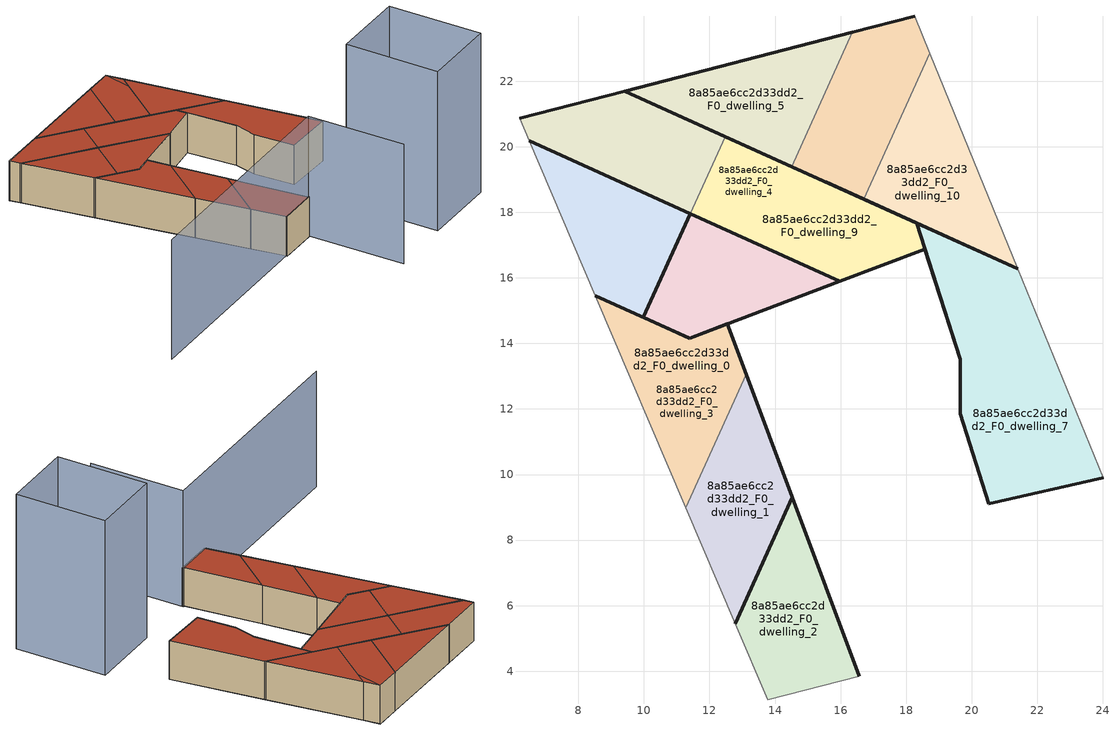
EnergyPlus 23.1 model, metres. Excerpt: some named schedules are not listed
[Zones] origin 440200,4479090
8a85ae6cc2d33dd2_F0_dwelling_0
 floor ground (EU_floor_Construction): 9.98,14.8 11.41,17.96 6.5,20.18 8.51,15.46 z0; 11.28,8.99 13.11,13.06 12.54,14.59 11.39,14.16 11.38,14.16 9.98,14.8 8.51,15.46 z0; 11.39,14.16 9.98,14.8 11.38,14.16 z0; 15.98,15.9 11.41,17.96 9.98,14.8 11.39,14.16 12.54,14.59 z0
 wall outside (EU_wall_Construction): 8.51,15.46 11.39,14.16 12.54,14.59 13.11,13.06 z0:3
 wall adiabatic (EU_wall_Construction): 11.28,8.99 8.51,15.46 z0:3
 wall to 8a85ae6cc2d33dd2_F0_dwelling_1 (EU_wall_Construction): 13.11,13.06 11.28,8.99 z0:3
 roof outside (EU_roof_Construction): 12.54,14.59 13.11,13.06 11.28,8.99 8.51,15.46 9.98,14.8 11.38,14.16 11.39,14.16 z3; 11.41,17.96 9.98,14.8 8.51,15.46 6.5,20.18 z3; 11.38,14.16 9.98,14.8 11.39,14.16 z3; 15.98,15.9 12.54,14.59 11.39,14.16 9.98,14.8 11.41,17.96 z3
8a85ae6cc2d33dd2_F0_dwelling_1
 floor ground (EU_floor_Construction): 12.78,5.45 14.52,9.3 13.11,13.06 11.28,8.99 z0
 wall outside (EU_wall_Construction): 13.11,13.06 14.52,9.3 12.79,5.45 z0:3
 wall adiabatic (EU_wall_Construction): 12.78,5.45 11.28,8.99 z0:3
 roof outside (EU_roof_Construction): 13.11,13.06 14.52,9.3 12.78,5.45 11.28,8.99 z3
8a85ae6cc2d33dd2_F0_dwelling_10
 floor ground (EU_floor_Construction): 21.4,16.28 18.72,22.85 16.71,18.4 15.55,18.93 z0
 wall outside (EU_wall_Construction): 21.4,16.28 15.55,18.93 16.71,18.4 z0:3
 wall adiabatic (EU_wall_Construction): 18.72,22.85 21.4,16.28 z0:3
 wall to 8a85ae6cc2d33dd2_F0_dwelling_9 (EU_wall_Construction): 16.71,18.4 18.72,22.85 z0:3
 roof outside (EU_roof_Construction): 18.72,22.85 21.4,16.28 15.55,18.93 16.71,18.4 z3
8a85ae6cc2d33dd2_F0_dwelling_2
 floor ground (EU_floor_Construction): 16.57,3.85 14.52,9.3 12.78,5.45 13.78,3.13 z0
 wall outside (EU_wall_Construction): 12.79,5.45 14.52,9.3 16.57,3.85 z0:3
 wall adiabatic (EU_wall_Construction): 16.57,3.85 13.78,3.13 12.78,5.45 z0:3
 roof outside (EU_roof_Construction): 14.52,9.3 16.57,3.85 13.78,3.13 12.78,5.45 z3
8a85ae6cc2d33dd2_F0_dwelling_3
 floor ground (EU_floor_Construction): 9.98,14.8 11.31,17.74 11.41,17.96 6.5,20.18 8.51,15.46 z0; 11.28,8.99 13.11,13.06 12.54,14.59 11.39,14.16 9.98,14.8 8.51,15.46 z0; 11.42,17.96 12.48,20.31 9.41,21.7 6.2,20.87 6.5,20.18 11.41,17.96 z0
 wall outside (EU_wall_Construction): 6.5,20.18 11.41,17.96 9.98,14.8 z0:3
 wall adiabatic (EU_wall_Construction): 9.98,14.8 8.51,15.46 6.5,20.18 z0:3
 roof outside (EU_roof_Construction): 12.54,14.59 13.11,13.06 11.28,8.99 8.51,15.46 9.98,14.8 11.39,14.16 z3; 11.41,17.96 11.31,17.74 9.98,14.8 8.51,15.46 6.5,20.18 z3; 12.48,20.31 11.42,17.96 11.41,17.96 6.5,20.18 6.2,20.87 9.41,21.7 z3
8a85ae6cc2d33dd2_F0_dwelling_4
 floor ground (EU_floor_Construction): 11.28,8.99 13.11,13.06 12.54,14.59 11.39,14.16 11.38,14.16 9.98,14.8 8.51,15.46 z0; 11.39,14.16 9.98,14.8 11.38,14.16 z0; 15.98,15.9 11.42,17.96 11.41,17.96 9.98,14.8 11.39,14.16 12.54,14.59 z0; 19.65,13.52 18.33,17.67 18.32,17.67 12.48,20.31 11.42,17.96 15.98,15.9 18.57,16.88 z0; 11.42,17.96 12.48,20.31 11.41,17.96 z0; 12.48,20.31 9.41,21.7 6.2,20.87 6.5,20.18 11.41,17.96 z0
 wall outside (EU_wall_Construction): 11.39,14.16 9.98,14.8 11.41,17.96 15.98,15.9 11.39,14.16 z0:3
 roof outside (EU_roof_Construction): 11.38,14.16 9.98,14.8 11.39,14.16 z3; 12.54,14.59 13.11,13.06 11.28,8.99 8.51,15.46 9.98,14.8 11.38,14.16 11.39,14.16 z3; 15.98,15.9 12.54,14.59 11.39,14.16 9.98,14.8 11.41,17.96 11.42,17.96 z3; 12.48,20.31 11.41,17.96 6.5,20.18 6.2,20.87 9.41,21.7 z3; 12.48,20.31 11.42,17.96 11.41,17.96 z3; 18.33,17.67 19.65,13.52 18.57,16.88 15.98,15.9 11.42,17.96 12.48,20.31 18.32,17.67 z3
8a85ae6cc2d33dd2_F0_dwelling_5
 floor ground (EU_floor_Construction): 11.41,17.96 12.48,20.31 9.41,21.7 6.2,20.87 6.5,20.18 z0; 9.98,14.8 11.41,17.96 6.5,20.18 8.51,15.46 z0; 15.98,15.9 11.42,17.96 11.41,17.96 9.98,14.8 11.39,14.16 z0; 14.5,19.4 16.35,23.49 9.41,21.7 12.48,20.31 z0; 11.42,17.96 12.48,20.31 11.41,17.96 z0
 wall outside (EU_wall_Construction): 11.42,17.96 6.5,20.18 / 6.2,20.87 9.41,21.7 12.48,20.31 z0:3
 wall adiabatic (EU_wall_Construction): 6.5,20.18 6.2,20.87 z0:3
 wall to 8a85ae6cc2d33dd2_F0_dwelling_6 (EU_wall_Construction): 12.48,20.31 11.42,17.96 z0:3
 roof outside (EU_roof_Construction): 11.41,17.96 9.98,14.8 8.51,15.46 6.5,20.18 z3; 12.48,20.31 11.41,17.96 6.5,20.18 6.2,20.87 9.41,21.7 z3; 15.98,15.9 11.39,14.16 9.98,14.8 11.41,17.96 11.42,17.96 z3; 16.35,23.49 14.5,19.4 12.48,20.31 9.41,21.7 z3; 12.48,20.31 11.87,18.95 11.42,17.96 11.41,17.96 z3
8a85ae6cc2d33dd2_F0_dwelling_6
 floor ground (EU_floor_Construction): 15.98,15.9 11.42,17.96 11.41,17.96 9.98,14.8 11.38,14.16 11.39,14.16 z0; 18.57,16.88 12.4,20.13 11.42,17.96 15.98,15.9 z0; 18.33,17.67 16.71,18.4 18.32,17.67 z0; 19.65,13.52 18.33,17.67 18.32,17.67 15.43,18.98 14.5,19.4 12.48,20.31 12.4,20.13 18.57,16.88 z0; 18.32,17.67 16.71,18.4 15.43,18.98 z0; 16.71,18.4 18.72,22.85 18.26,23.98 16.35,23.49 14.5,19.4 15.43,18.98 z0; 14.5,19.4 16.35,23.49 9.41,21.7 12.4,20.13 12.48,20.31 z0
 wall outside (EU_wall_Construction): 12.48,20.31 18.32,17.67 18.33,17.67 19.65,13.52 18.58,16.88 15.98,15.9 11.42,17.96 z0:3
 roof outside (EU_roof_Construction): 15.98,15.9 11.39,14.16 11.38,14.16 9.98,14.8 11.41,17.96 11.42,17.96 z3; 18.33,17.67 19.65,13.52 18.57,16.88 15.98,15.9 11.42,17.96 12.48,20.31 14.5,19.4 14.94,19.2 18.32,17.67 z3; 13.88,19.68 14.5,19.4 12.48,20.31 z3; 13.88,19.68 12.48,20.31 14.5,19.4 z3; 15.43,18.98 14.94,19.2 14.5,19.4 z3; 18.26,23.98 18.28,21.87 16.71,18.4 15.43,18.98 14.5,19.4 16.35,23.49 z3; 18.32,17.67 14.94,19.2 15.43,18.98 z3; 18.32,17.67 15.43,18.98 16.71,18.4 z3; 18.26,23.98 18.72,22.85 18.28,21.87 z3; 18.28,21.87 18.32,17.67 16.71,18.4 z3
8a85ae6cc2d33dd2_F0_dwelling_7
 floor ground (EU_floor_Construction): 24.01,9.9 21.4,16.28 18.33,17.67 19.66,13.52 19.66,11.86 20.51,9.1 z0
 wall outside (EU_wall_Construction): 24.01,9.9 20.51,9.1 19.66,11.86 19.66,13.52 18.33,17.67 21.4,16.28 z0:3
 wall adiabatic (EU_wall_Construction): 21.4,16.28 24.01,9.9 z0:3
 roof outside (EU_roof_Construction): 21.4,16.28 24.01,9.9 20.51,9.1 19.66,11.86 19.66,13.52 18.33,17.67 z3
8a85ae6cc2d33dd2_F0_dwelling_8
 floor ground (EU_floor_Construction): 14.5,19.4 16.35,23.49 9.41,21.7 12.48,20.31 z0; 12.4,20.13 12.48,20.31 9.41,21.7 z0; 11.42,17.96 12.4,20.13 9.41,21.7 6.2,20.87 6.5,20.18 z0; 18.58,16.88 12.4,20.13 11.42,17.96 15.98,15.9 z0; 19.65,13.52 18.33,17.67 18.32,17.67 14.5,19.4 12.48,20.31 12.4,20.13 18.58,16.88 z0
 wall outside (EU_wall_Construction): 14.5,19.4 9.41,21.7 16.35,23.49 z0:3
 wall to 8a85ae6cc2d33dd2_F0_dwelling_9 (EU_wall_Construction): 16.35,23.49 14.5,19.4 z0:3
 roof outside (EU_roof_Construction): 12.48,20.31 11.42,17.96 6.5,20.18 6.2,20.87 9.41,21.7 z3; 16.35,23.49 14.5,19.4 12.48,20.31 9.41,21.7 z3; 13.88,19.68 14.5,19.4 12.48,20.31 z3; 18.33,17.67 19.65,13.52 18.58,16.88 15.98,15.9 11.42,17.96 12.48,20.31 14.5,19.4 18.32,17.67 z3; 13.88,19.68 12.48,20.31 14.5,19.4 z3
8a85ae6cc2d33dd2_F0_dwelling_9
 floor ground (EU_floor_Construction): 19.65,13.52 18.33,17.67 16.71,18.4 18.32,17.67 15.43,18.98 14.5,19.4 12.48,20.31 11.42,17.96 15.98,15.9 18.58,16.88 z0; 16.71,18.4 18.72,22.85 18.26,23.98 16.35,23.49 14.5,19.4 15.43,18.98 z0; 18.32,17.67 16.71,18.4 15.43,18.98 z0
 wall outside (EU_wall_Construction): 16.35,23.49 18.26,23.98 / 16.71,18.4 14.5,19.4 z0:3
 wall adiabatic (EU_wall_Construction): 18.26,23.98 18.72,22.85 z0:3
 roof outside (EU_roof_Construction): 18.33,17.67 19.65,13.52 18.57,16.88 15.98,15.9 11.42,17.96 12.48,20.31 14.5,19.4 15.43,18.98 18.32,17.67 z3; 18.26,23.98 18.28,21.87 16.71,18.4 15.43,18.98 14.5,19.4 16.35,23.49 z3; 18.26,23.98 18.72,22.85 18.28,21.87 z3; 18.28,21.87 18.32,17.67 16.71,18.4 z3; 18.32,17.67 15.43,18.98 16.71,18.4 z3
shading: -0.65,-0.59 16.6,3.96 / 16.6,3.96 18.41,-2.91 z0:9; 22.91,-1.55 21.19,5.07 / 21.19,5.07 26.6,6.47 / 26.6,6.47 28.32,-0.15 / 28.32,-0.15 22.91,-1.55 z0:12
[Building]
EU S2 Campaign: North Axis=0; Terrain=City; Solar Distribution=FullExterior
[Site:Location]
Madrid: Latitude=40.5; Longitude=-3.5; Time Zone=1; Elevation=609
[SizingPeriod:WeatherFileDays]
AnnualSizingPeriod: Begin Month=1; Begin Day of Month=1; End Month=12; End Day of Month=31; Day of Week for Start Day=Monday; Use Weather File Daylight Saving Period=No; Use Weather File Rain and Snow Indicators=No
[MATERIAL]
EU_InternalMass_Material: Roughness=MediumRough; Thickness=0.1; Conductivity=1; Density=1800; Specific Heat=900; Thermal Absorptance=0.9; Solar Absorptance=0.7; Visible Absorptance=0.7
[MATERIAL:NOMASS] Roughness=MediumRough; Thermal Absorptance=0.9; Solar Absorptance=0.7; Visible Absorptance=0.7
Name | Thermal Resistance
EU_wall_NoMass; EU_roof_NoMass | 2.16768
EU_floor_NoMass | 1.14339
[CONSTRUCTION]
EU_wall_Construction: EU_wall_NoMass
EU_roof_Construction: EU_roof_NoMass
EU_floor_Construction: EU_floor_NoMass
EU_InternalMass_Construction: EU_InternalMass_Material
[ZONE] Type=1; Multiplier=1; Ceiling Height=autocalculate; Floor Area=autocalculate; Part of Total Floor Area=Yes
Name | Volume
8a85ae6cc2d33dd2_F0_dwelling_0 | 109.761
8a85ae6cc2d33dd2_F0_dwelling_1 | 36.8848
8a85ae6cc2d33dd2_F0_dwelling_10 | 37.6824
8a85ae6cc2d33dd2_F0_dwelling_2 | 36.873
8a85ae6cc2d33dd2_F0_dwelling_3 | 113.269
8a85ae6cc2d33dd2_F0_dwelling_4 | 158.717
8a85ae6cc2d33dd2_F0_dwelling_5 | 145.996
8a85ae6cc2d33dd2_F0_dwelling_6 | 158.282
8a85ae6cc2d33dd2_F0_dwelling_7 | 70.184
8a85ae6cc2d33dd2_F0_dwelling_8 | 123.071
8a85ae6cc2d33dd2_F0_dwelling_9 | 85.3949
[INTERNALMASS] Construction=EU_InternalMass_Construction
Name | Zone or ZoneList | Surface Area
8a85ae6cc2d33dd2_F0_dwelling_0_EU_InternalMass | 8a85ae6cc2d33dd2_F0_dwelling_0 | 13.0472
8a85ae6cc2d33dd2_F0_dwelling_1_EU_InternalMass | 8a85ae6cc2d33dd2_F0_dwelling_1 | 12.295
8a85ae6cc2d33dd2_F0_dwelling_2_EU_InternalMass | 8a85ae6cc2d33dd2_F0_dwelling_2 | 12.2911
8a85ae6cc2d33dd2_F0_dwelling_3_EU_InternalMass | 8a85ae6cc2d33dd2_F0_dwelling_3 | 12.1466
8a85ae6cc2d33dd2_F0_dwelling_4_EU_InternalMass | 8a85ae6cc2d33dd2_F0_dwelling_4 | 11.3938
8a85ae6cc2d33dd2_F0_dwelling_5_EU_InternalMass | 8a85ae6cc2d33dd2_F0_dwelling_5 | 12.5635
8a85ae6cc2d33dd2_F0_dwelling_6_EU_InternalMass | 8a85ae6cc2d33dd2_F0_dwelling_6 | 15.9142
8a85ae6cc2d33dd2_F0_dwelling_7_EU_InternalMass | 8a85ae6cc2d33dd2_F0_dwelling_7 | 23.3961
8a85ae6cc2d33dd2_F0_dwelling_8_EU_InternalMass | 8a85ae6cc2d33dd2_F0_dwelling_8 | 12.5614
8a85ae6cc2d33dd2_F0_dwelling_9_EU_InternalMass | 8a85ae6cc2d33dd2_F0_dwelling_9 | 12.5616
8a85ae6cc2d33dd2_F0_dwelling_10_EU_InternalMass | 8a85ae6cc2d33dd2_F0_dwelling_10 | 12.5618
[OTHEREQUIPMENT] Fuel Type=Electricity; Design Level Calculation Method=Watts/Area; Power per Zone Floor Area=1; Fraction Latent=0; Fraction Radiant=0; Fraction Lost=0; Carbon Dioxide Generation Rate=0; EndUse Subcategory=EU_Step8_InternalGains
Name | Zone or ZoneList or Space or SpaceList | Schedule
EU_Step8_InternalGain_8a85ae6cc2d33dd2_F0_dwelling_0_f000 | 8a85ae6cc2d33dd2_F0_dwelling_0 | EU_Step8_GainSchedule_8a85ae6cc2d33dd2_F0_dwelling_0_f000
EU_Step8_InternalGain_8a85ae6cc2d33dd2_F0_dwelling_1_f000 | 8a85ae6cc2d33dd2_F0_dwelling_1 | EU_Step8_GainSchedule_8a85ae6cc2d33dd2_F0_dwelling_1_f000
EU_Step8_InternalGain_8a85ae6cc2d33dd2_F0_dwelling_2_f000 | 8a85ae6cc2d33dd2_F0_dwelling_2 | EU_Step8_GainSchedule_8a85ae6cc2d33dd2_F0_dwelling_2_f000
EU_Step8_InternalGain_8a85ae6cc2d33dd2_F0_dwelling_3_f000 | 8a85ae6cc2d33dd2_F0_dwelling_3 | EU_Step8_GainSchedule_8a85ae6cc2d33dd2_F0_dwelling_3_f000
EU_Step8_InternalGain_8a85ae6cc2d33dd2_F0_dwelling_4_f000 | 8a85ae6cc2d33dd2_F0_dwelling_4 | EU_Step8_GainSchedule_8a85ae6cc2d33dd2_F0_dwelling_4_f000
EU_Step8_InternalGain_8a85ae6cc2d33dd2_F0_dwelling_5_f000 | 8a85ae6cc2d33dd2_F0_dwelling_5 | EU_Step8_GainSchedule_8a85ae6cc2d33dd2_F0_dwelling_5_f000
EU_Step8_InternalGain_8a85ae6cc2d33dd2_F0_dwelling_6_f000 | 8a85ae6cc2d33dd2_F0_dwelling_6 | EU_Step8_GainSchedule_8a85ae6cc2d33dd2_F0_dwelling_6_f000
EU_Step8_InternalGain_8a85ae6cc2d33dd2_F0_dwelling_7_f000 | 8a85ae6cc2d33dd2_F0_dwelling_7 | EU_Step8_GainSchedule_8a85ae6cc2d33dd2_F0_dwelling_7_f000
EU_Step8_InternalGain_8a85ae6cc2d33dd2_F0_dwelling_8_f000 | 8a85ae6cc2d33dd2_F0_dwelling_8 | EU_Step8_GainSchedule_8a85ae6cc2d33dd2_F0_dwelling_8_f000
EU_Step8_InternalGain_8a85ae6cc2d33dd2_F0_dwelling_9_f000 | 8a85ae6cc2d33dd2_F0_dwelling_9 | EU_Step8_GainSchedule_8a85ae6cc2d33dd2_F0_dwelling_9_f000
EU_Step8_InternalGain_8a85ae6cc2d33dd2_F0_dwelling_10_f000 | 8a85ae6cc2d33dd2_F0_dwelling_10 | EU_Step8_GainSchedule_8a85ae6cc2d33dd2_F0_dwelling_10_f000
[ZONEVENTILATION:DESIGNFLOWRATE] Schedule=EU_AlwaysOn; Design Flow Rate Calculation Method=AirChanges/Hour; Air Changes per Hour=0.480546; Ventilation Type=Natural; Fan Pressure Rise=0; Fan Total Efficiency=1; Constant Term Coefficient=1; Temperature Term Coefficient=0; Velocity Term Coefficient=0; Velocity Squared Term Coefficient=0; Minimum Indoor Temperature=-100; Maximum Indoor Temperature=100; Delta Temperature=-100; Minimum Outdoor Temperature=-100; Maximum Outdoor Temperature=100; Maximum Wind Speed=40
Name | Zone or ZoneList or Space or SpaceList
EU_ConstantAir_8a85ae6cc2d33dd2_F0_dwelling_0 | 8a85ae6cc2d33dd2_F0_dwelling_0
EU_ConstantAir_8a85ae6cc2d33dd2_F0_dwelling_1 | 8a85ae6cc2d33dd2_F0_dwelling_1
EU_ConstantAir_8a85ae6cc2d33dd2_F0_dwelling_2 | 8a85ae6cc2d33dd2_F0_dwelling_2
EU_ConstantAir_8a85ae6cc2d33dd2_F0_dwelling_3 | 8a85ae6cc2d33dd2_F0_dwelling_3
EU_ConstantAir_8a85ae6cc2d33dd2_F0_dwelling_4 | 8a85ae6cc2d33dd2_F0_dwelling_4
EU_ConstantAir_8a85ae6cc2d33dd2_F0_dwelling_5 | 8a85ae6cc2d33dd2_F0_dwelling_5
EU_ConstantAir_8a85ae6cc2d33dd2_F0_dwelling_6 | 8a85ae6cc2d33dd2_F0_dwelling_6
EU_ConstantAir_8a85ae6cc2d33dd2_F0_dwelling_7 | 8a85ae6cc2d33dd2_F0_dwelling_7
EU_ConstantAir_8a85ae6cc2d33dd2_F0_dwelling_8 | 8a85ae6cc2d33dd2_F0_dwelling_8
EU_ConstantAir_8a85ae6cc2d33dd2_F0_dwelling_9 | 8a85ae6cc2d33dd2_F0_dwelling_9
EU_ConstantAir_8a85ae6cc2d33dd2_F0_dwelling_10 | 8a85ae6cc2d33dd2_F0_dwelling_10
[HVACTEMPLATE:THERMOSTAT] Constant Heating Setpoint=20; Constant Cooling Setpoint=50
EU_HeatOnly_8a85ae6cc2d33dd2_F0_dwelling_0; EU_HeatOnly_8a85ae6cc2d33dd2_F0_dwelling_1; EU_HeatOnly_8a85ae6cc2d33dd2_F0_dwelling_2; EU_HeatOnly_8a85ae6cc2d33dd2_F0_dwelling_3; EU_HeatOnly_8a85ae6cc2d33dd2_F0_dwelling_4; EU_HeatOnly_8a85ae6cc2d33dd2_F0_dwelling_5; EU_HeatOnly_8a85ae6cc2d33dd2_F0_dwelling_6; EU_HeatOnly_8a85ae6cc2d33dd2_F0_dwelling_7; EU_HeatOnly_8a85ae6cc2d33dd2_F0_dwelling_8; EU_HeatOnly_8a85ae6cc2d33dd2_F0_dwelling_9; EU_HeatOnly_8a85ae6cc2d33dd2_F0_dwelling_10
[HVACTEMPLATE:ZONE:IDEALLOADSAIRSYSTEM] System Availability Schedule=EU_AlwaysOn; Maximum Heating Supply Air Temperature=50; Minimum Cooling Supply Air Temperature=13; Maximum Heating Supply Air Humidity Ratio=0.0156; Minimum Cooling Supply Air Humidity Ratio=0.0077; Heating Limit=NoLimit; Cooling Limit=NoLimit; Heating Availability Schedule=EU_AlwaysOn; Cooling Availability Schedule=EU_CoolingOff; Dehumidification Control Type=ConstantSensibleHeatRatio; Cooling Sensible Heat Ratio=0.7; Dehumidification Setpoint=60; Humidification Control Type=None; Humidification Setpoint=30; Outdoor Air Method=None; Outdoor Air Flow Rate per Person=0.00944; Outdoor Air Flow Rate per Zone Floor Area=0; Outdoor Air Flow Rate per Zone=0; Demand Controlled Ventilation Type=None; Outdoor Air Economizer Type=NoEconomizer; Heat Recovery Type=None; Sensible Heat Recovery Effectiveness=0.7; Latent Heat Recovery Effectiveness=0.65
Name | Template Thermostat
8a85ae6cc2d33dd2_F0_dwelling_0 | EU_HeatOnly_8a85ae6cc2d33dd2_F0_dwelling_0
8a85ae6cc2d33dd2_F0_dwelling_1 | EU_HeatOnly_8a85ae6cc2d33dd2_F0_dwelling_1
8a85ae6cc2d33dd2_F0_dwelling_2 | EU_HeatOnly_8a85ae6cc2d33dd2_F0_dwelling_2
8a85ae6cc2d33dd2_F0_dwelling_3 | EU_HeatOnly_8a85ae6cc2d33dd2_F0_dwelling_3
8a85ae6cc2d33dd2_F0_dwelling_4 | EU_HeatOnly_8a85ae6cc2d33dd2_F0_dwelling_4
8a85ae6cc2d33dd2_F0_dwelling_5 | EU_HeatOnly_8a85ae6cc2d33dd2_F0_dwelling_5
8a85ae6cc2d33dd2_F0_dwelling_6 | EU_HeatOnly_8a85ae6cc2d33dd2_F0_dwelling_6
8a85ae6cc2d33dd2_F0_dwelling_7 | EU_HeatOnly_8a85ae6cc2d33dd2_F0_dwelling_7
8a85ae6cc2d33dd2_F0_dwelling_8 | EU_HeatOnly_8a85ae6cc2d33dd2_F0_dwelling_8
8a85ae6cc2d33dd2_F0_dwelling_9 | EU_HeatOnly_8a85ae6cc2d33dd2_F0_dwelling_9
8a85ae6cc2d33dd2_F0_dwelling_10 | EU_HeatOnly_8a85ae6cc2d33dd2_F0_dwelling_10
[SIZING:ZONE] Zone Cooling Design Supply Air Temperature Input Method=SupplyAirTemperature; Zone Cooling Design Supply Air Temperature=13; Zone Heating Design Supply Air Temperature Input Method=SupplyAirTemperature; Zone Heating Design Supply Air Temperature=50; Zone Cooling Design Supply Air Humidity Ratio=0.008; Zone Heating Design Supply Air Humidity Ratio=0.008; Cooling Design Air Flow Method=DesignDay; Cooling Design Air Flow Rate=0; Cooling Minimum Air Flow per Zone Floor Area=0.000762; Cooling Minimum Air Flow=0; Cooling Minimum Air Flow Fraction=0.2; Heating Design Air Flow Method=DesignDay; Heating Design Air Flow Rate=0; Heating Maximum Air Flow per Zone Floor Area=0.002032; Heating Maximum Air Flow=0.141576; Heating Maximum Air Flow Fraction=0.3; Account for Dedicated Outdoor Air System=No; Dedicated Outdoor Air System Control Strategy=NeutralSupplyAir; Dedicated Outdoor Air Low Setpoint Temperature for Design=autosize; Dedicated Outdoor Air High Setpoint Temperature for Design=autosize; Zone Load Sizing Method=Sensible Load Only No Latent Load; Zone Latent Cooling Design Supply Air Humidity Ratio Input Method=HumidityRatioDifference; Zone Cooling Design Supply Air Humidity Ratio Difference=0.005; Zone Latent Heating Design Supply Air Humidity Ratio Input Method=HumidityRatioDifference; Zone Humidification Design Supply Air Humidity Ratio Difference=0.005
8a85ae6cc2d33dd2_F0_dwelling_0; 8a85ae6cc2d33dd2_F0_dwelling_1; 8a85ae6cc2d33dd2_F0_dwelling_2; 8a85ae6cc2d33dd2_F0_dwelling_3; 8a85ae6cc2d33dd2_F0_dwelling_4; 8a85ae6cc2d33dd2_F0_dwelling_5; 8a85ae6cc2d33dd2_F0_dwelling_6; 8a85ae6cc2d33dd2_F0_dwelling_7; 8a85ae6cc2d33dd2_F0_dwelling_8; 8a85ae6cc2d33dd2_F0_dwelling_9; 8a85ae6cc2d33dd2_F0_dwelling_10
[SCHEDULE:FILE] Column Number=1; Rows to Skip at Top=0; Number of Hours of Data=8760; Column Separator=Comma; Interpolate to Timestep=No; Minutes per Item=60; Adjust Schedule for Daylight Savings=Yes
Name | File
EU_Step8_GainSchedule_8a85ae6cc2d33dd2_F0_dwelling_0_f000 | ../../schedules/8a85ae6cc2d33dd2/8a85ae6cc2d33dd2_F0_dwelling_0_f000_gain.csv
EU_Step8_GainSchedule_8a85ae6cc2d33dd2_F0_dwelling_1_f000 | ../../schedules/8a85ae6cc2d33dd2/8a85ae6cc2d33dd2_F0_dwelling_1_f000_gain.csv
EU_Step8_GainSchedule_8a85ae6cc2d33dd2_F0_dwelling_2_f000 | ../../schedules/8a85ae6cc2d33dd2/8a85ae6cc2d33dd2_F0_dwelling_2_f000_gain.csv
EU_Step8_GainSchedule_8a85ae6cc2d33dd2_F0_dwelling_3_f000 | ../../schedules/8a85ae6cc2d33dd2/8a85ae6cc2d33dd2_F0_dwelling_3_f000_gain.csv
EU_Step8_GainSchedule_8a85ae6cc2d33dd2_F0_dwelling_4_f000 | ../../schedules/8a85ae6cc2d33dd2/8a85ae6cc2d33dd2_F0_dwelling_4_f000_gain.csv
